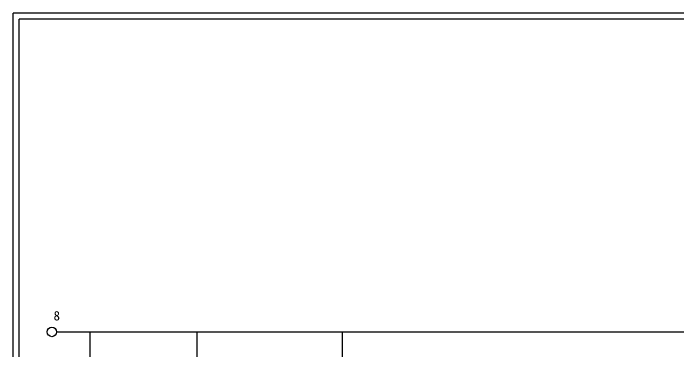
# Model space of a CAD drawing. Extents: x 10 to 297, y 3 to 207.
# Drawn here: x 10 to 151.7, y 134.9 to 207 of the extents above; entities that cross this region are included whole.
import ezdxf

# ---------------------------------------------------------------- set-up
doc = ezdxf.new("R2010")
doc.units = 0
doc.layers.get('0').update_dxf_attribs({"linetype": 'CONTINUOUS'})
doc.layers.add('圖框層', color=7, linetype='CONTINUOUS')
doc.layers.add('標尺寸層', color=3, linetype='CONTINUOUS')
doc.styles.add('STSL', font='kaiu.ttf')

msp = doc.modelspace()

# ---------------------------------------------------------------- linework, layer by layer
for p, q in [((19.23, 139.12), (291.46, 139.12)), ((26.35, 102.74), (26.35, 139.12))]:
    msp.add_line(p, q)
at = {"layer": '圖框層', "color": 7}
for p, q in [((297, 206.97), (10, 206.97)), ((10, 3), (10, 206.97)), ((295.75, 205.72), (11.25, 205.72)), ((11.25, 4.25), (11.25, 205.72))]:
    msp.add_line(p, q, dxfattribs=at)
at = {"layer": '標尺寸層', "color": 7}
for p, q in [((49.12, 132.88), (49.12, 139.12)), ((80.05, 115.86), (80.05, 139.12))]:
    msp.add_line(p, q, dxfattribs=at)
msp.add_circle((18.23, 139.12), 1, dxfattribs=at)

# ---------------------------------------------------------------- texts
at = {"layer": '圖框層', "color": 4, "style": 'STSL'}
msp.add_text('8', height=2, dxfattribs=at).set_placement((18.57, 141.58))

doc.saveas('drawing.dxf')
